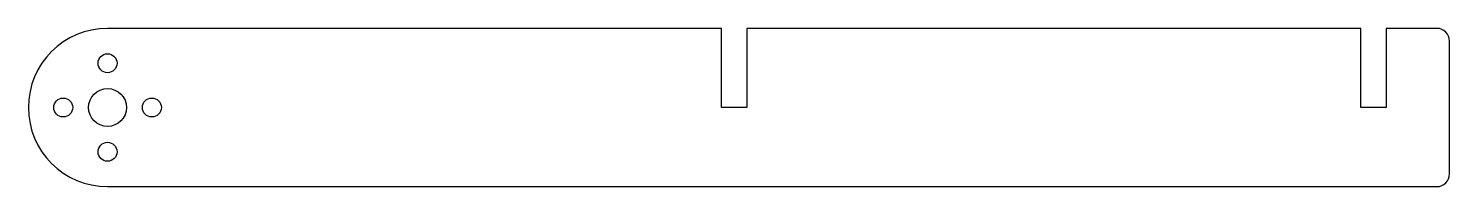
# Model space of a CAD drawing. Header units: millimetres. Extents: x -12 to 212, y -12 to 13.
import ezdxf

# ---------------------------------------------------------------- set-up
doc = ezdxf.new("R2010")
doc.units = ezdxf.units.MM

msp = doc.modelspace()

# ---------------------------------------------------------------- linework, layer by layer
msp.add_lwpolyline([(97, 0), (97, 12.5), (0, 12.5, 1), (0, -12.5), (210, -12.5, 0.414214), (212, -10.5), (212, 10.5, 0.414214), (210, 12.5), (202, 12.5), (202, 0), (198, 0), (198, 12.5), (101, 12.5), (101, 0)], format="xyb", close=True)
for centre, radius in [((0, 7), 1.5), ((0, 0), 3), ((-7, 0), 1.5), ((7, 0), 1.5), ((0, -7), 1.5)]:
    msp.add_circle(centre, radius)

doc.saveas('drawing.dxf')
